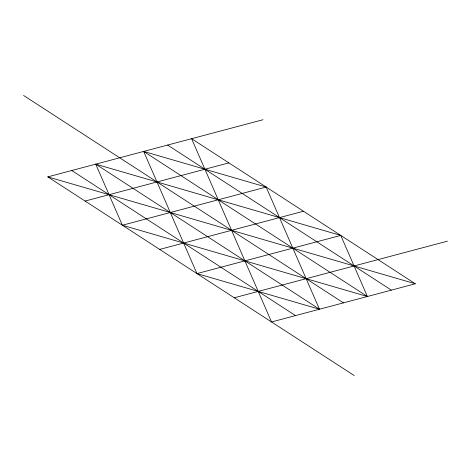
<?xml version="1.0" encoding="UTF-8"?>
<svg xmlns="http://www.w3.org/2000/svg" width="471" height="471" viewBox="0 0 471 471"><rect width="100%" height="100%" fill="white"/><g stroke="black" fill="none" stroke-linecap="round" stroke-linejoin="round"><path stroke-width="0.71" d="M354.204 375.552L47.801 176.878L262.995 119.734M85.092 201.058L228.877 162.878M122.383 225.238L367.404 296.506L340.751 235.418L95.731 164.149L122.383 225.238L266.168 187.058L319.473 309.229L196.966 273.598L143.655 151.427L266.168 187.058M159.675 249.418L303.459 211.238M196.966 273.598L340.751 235.418M234.258 297.778L447.45 241.164M415.328 283.777L271.543 321.958L191.585 138.698L415.328 283.777L47.801 176.878M167.623 145.062L391.366 290.142M143.655 151.427L367.404 296.506M23.55 95.448L343.436 302.865M95.731 164.149L319.473 309.229M71.763 170.514L295.511 315.594"/></g></svg>
